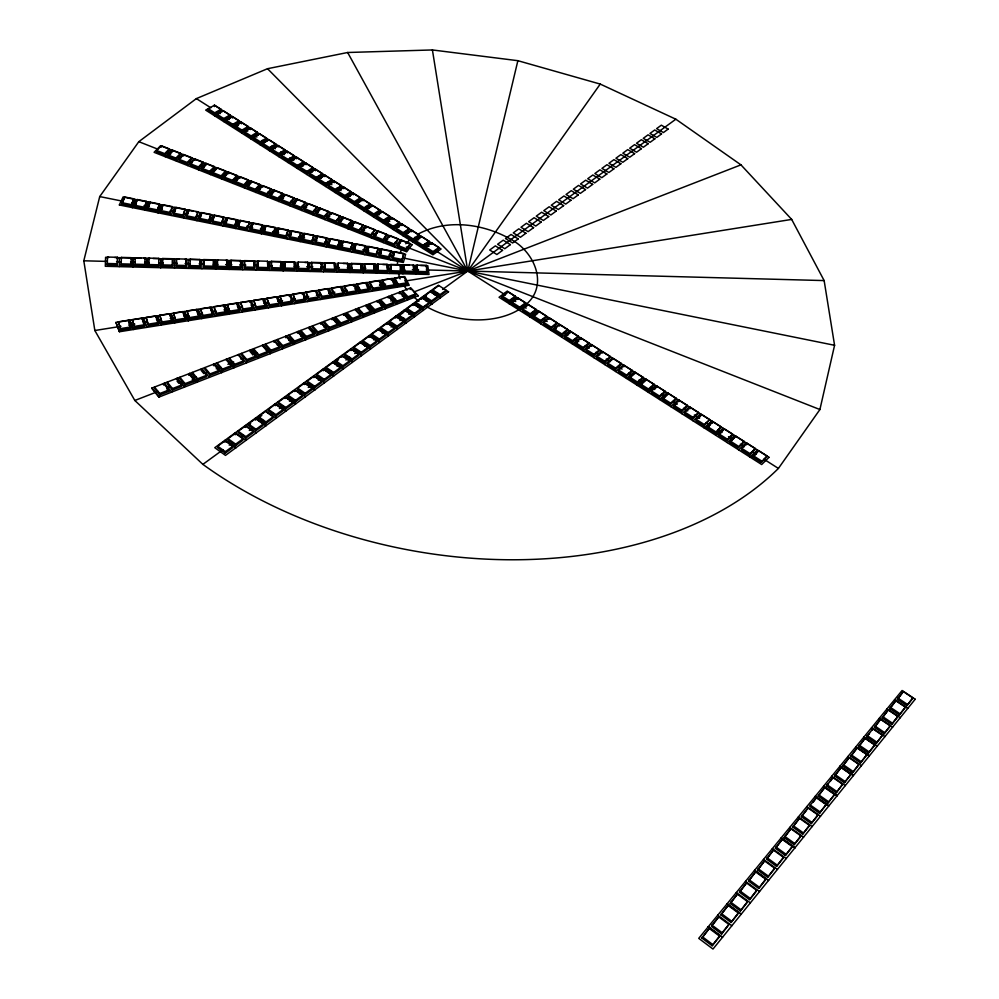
<?xml version="1.0" encoding="UTF-8"?>
<svg xmlns="http://www.w3.org/2000/svg" width="999" height="999" viewBox="0 0 999 999"><rect width="100%" height="100%" fill="white"/><g stroke="black" fill="none" stroke-linecap="round" stroke-linejoin="round"><path stroke-width="1.5" d="M160.664 267.682L160.664 258.741M160.764 267.682L160.764 258.741M148.976 258.129L148.888 266.009L158.741 266.258L158.791 258.379L148.976 258.129L148.926 259.578M146.928 258.379L146.853 267.332L147.028 258.391M107.293 264.947L107.305 263.499L117.245 263.748L117.22 265.197L107.293 264.947L107.492 257.043L117.395 257.305L117.383 258.753M107.48 258.491L107.492 257.043M135.177 257.767L135.065 265.659L144.942 265.909L145.03 258.029L135.177 257.767L135.152 259.216M118.394 321.828L120.867 329.995L130.807 328.409L130.832 326.96L128.309 320.254L118.394 321.828L120.867 329.995M121.778 204.121L124.425 196.928L133.629 198.789L133.591 200.225L131.006 205.981L121.778 204.121L124.4 198.364M121.191 265.309L121.216 263.848L131.131 264.111L131.106 265.559L121.191 265.309L121.354 257.405L131.231 257.667L131.106 265.559M121.329 258.853L121.354 257.405M133.004 266.983L133.142 258.029M133.104 266.983L133.242 258.029M128.309 320.254L130.807 328.409M131.006 205.981L133.629 198.789M131.206 259.116L131.231 257.667M132.268 319.63L134.765 327.772L144.643 326.198L144.68 324.737L142.12 318.069L132.268 319.63L134.765 327.772M134.703 206.731L137.3 199.538L146.503 201.398L146.466 202.834L143.931 208.604L134.703 206.731L137.3 199.538M135.065 265.659L135.09 264.211L144.98 264.46L144.942 265.909M119.231 266.633L119.331 257.667M117.22 265.197L117.395 257.305M143.931 208.604L146.503 201.398M142.083 319.518L142.12 318.069M144.992 259.465L145.03 258.029M147.615 209.353L150.187 202.148L159.39 204.008L159.34 205.444L156.843 211.226L147.615 209.353L150.187 202.148M146.054 317.445L148.576 325.562L158.404 323.988L158.454 322.54L155.856 315.884L146.054 317.445L148.576 325.562M148.888 266.009L148.926 264.56L158.791 264.81L158.741 266.258M156.693 150.487L156.643 151.923L164.648 155.07L169.268 150.312L169.318 148.888L161.338 145.754L156.693 150.487L164.698 153.646L169.318 148.888M156.843 211.226L159.39 204.008M155.819 317.332L155.856 315.884M161.289 147.178L161.338 145.754M158.754 259.827L158.791 258.379M160.539 211.975L163.074 204.758L172.265 206.618L172.215 208.054L169.768 213.836L160.539 211.975L163.074 204.758M164.648 155.07L164.698 153.646M159.778 315.272L162.325 323.364L172.103 321.803L172.165 320.354L169.53 313.723L159.778 315.272L162.325 323.364M162.675 259.927L162.725 258.491L172.527 258.741L172.502 266.608L162.675 266.358L162.725 258.491M162.675 266.358L162.725 264.91L172.565 265.16M159.715 394.98L159.765 393.531L154.545 387.088L154.495 388.549L159.715 394.98L168.819 391.433L168.868 389.985L163.636 383.579L163.574 385.027M167.857 156.331L167.907 154.907L172.515 150.15L180.519 153.297L180.457 154.72L175.874 159.49L167.857 156.331L172.465 151.573L172.515 150.15M169.768 213.836L172.265 206.618M169.53 313.723L172.103 321.803M173.451 214.585L175.949 207.367L185.152 209.228L182.68 216.458L173.451 214.585L175.399 209.952M175.874 159.49L175.924 158.067L180.519 153.297M172.527 258.741L172.502 266.608M175.899 208.803L175.949 207.367M179.146 159.328L179.083 160.764L187.125 163.923L191.683 159.128L191.746 157.705L183.729 154.558L179.146 159.328L187.188 162.5L191.746 157.705M173.426 313.099L175.999 321.178L185.727 319.618L185.789 318.169L183.129 311.563L173.426 313.099L175.999 321.178M176.436 258.841L176.436 266.708L186.226 266.958L186.301 265.522L186.214 259.103L176.436 258.841L176.436 266.708M172.44 390.022L172.49 388.574L167.258 382.18L167.195 383.628L172.44 390.022L181.456 386.501L181.531 385.052L176.274 378.683M183.666 155.981L183.729 154.558M182.68 216.458L185.152 209.228M187.125 163.923L187.188 162.5M186.363 217.208L188.823 209.977L198.027 211.838L195.592 219.068L186.363 217.208L188.287 212.562M186.214 259.103L186.226 266.958M190.409 163.774L190.347 165.197L198.401 168.369L202.934 163.549L202.997 162.125L194.955 158.966L190.409 163.774L198.476 166.945L202.997 162.125M188.761 211.413L188.823 209.977M187 310.951L189.61 318.993L199.276 317.445L199.35 316.009L196.653 309.428L187 310.951L189.61 318.993M190.047 260.639L190.11 259.203L199.862 259.465L199.925 267.307L190.147 267.058L190.11 259.203M194.892 160.389L194.955 158.966M190.147 267.058L190.21 265.622L199.987 265.871M185.052 385.102L185.127 383.653L179.87 377.297L179.808 378.746L185.052 385.102L194.006 381.606L194.081 380.157L188.823 373.826L188.749 375.274M195.592 219.068L198.027 211.838M198.401 168.369L198.476 166.945M201.636 169.643L201.698 168.219L206.219 163.399L214.273 166.558L214.198 167.982L209.703 172.815L201.636 169.643L206.144 164.823L206.219 163.399M199.276 219.817L201.698 212.587L210.901 214.448L208.504 221.691L199.276 219.817L201.161 215.172M196.578 310.864L196.653 309.428M201.636 214.011L201.698 212.587M199.862 259.465L199.925 267.307M200.499 308.816L203.134 316.833L212.762 315.284L212.849 313.848L210.115 307.292L200.499 308.816L203.134 316.833M197.577 380.219L197.652 378.771L192.382 372.452L192.32 373.888L197.577 380.219L206.468 376.748L206.556 375.299L201.274 369.006L201.199 370.454L203.833 373.601M203.759 259.565L203.821 267.407L213.574 267.657L213.649 266.221L213.474 259.815L203.759 259.565L203.821 267.407M209.703 172.815L209.79 171.391L214.273 166.558M208.504 221.691L210.901 214.448M214.448 106.606L214.523 105.195L220.941 109.266L220.854 110.664L214.66 114.223L208.242 110.14L208.316 108.729L214.735 112.812L214.66 114.223M213.024 172.665L212.949 174.088L221.041 177.285L225.499 172.427L225.587 171.004L217.507 167.832L213.024 172.665L221.116 175.861L225.587 171.004M212.275 221.004L212.188 222.44L221.416 224.3L223.776 217.058L214.573 215.197L212.275 221.004L221.503 222.877L223.776 217.058M214.573 215.197L212.65 221.266M210.115 307.292L212.762 315.284M213.474 259.815L213.574 267.657M223.764 118.556L217.307 114.448L217.233 115.859L223.689 119.967L223.764 118.556L229.957 114.972L223.514 110.889L214.598 115.784M221.041 177.285L221.116 175.861M213.936 306.681L216.596 314.673L226.174 313.137L226.261 311.7L223.501 305.17L213.936 306.681L216.596 314.673M210.015 375.362L210.09 373.926L204.82 367.632L204.733 369.081L210.015 375.362L218.831 371.928L218.918 370.479L213.636 364.223L213.549 365.671M217.357 259.915L217.47 267.757L227.185 267.994L227.285 266.571L227.06 260.177L217.357 259.915L217.47 267.757M221.416 224.3L221.503 222.877M224.363 177.135L224.275 178.559L232.392 181.756L236.825 176.885L236.913 175.462L228.821 172.278L224.363 177.135L232.48 180.332L236.913 175.462M229.957 114.972L229.87 116.384L223.689 119.967M225.1 225.05L227.447 217.807L236.651 219.668L236.551 221.091L234.315 226.923L225.1 225.05L227.36 219.231M228.734 173.701L228.821 172.278M232.455 118.019L232.53 116.608L239.011 120.717L238.923 122.128L232.742 125.737L226.273 121.616L226.348 120.205L232.829 124.326L232.742 125.737M223.401 306.606L223.501 305.17M227.06 260.177L227.185 267.994M235.339 127.385L235.427 125.974L241.945 130.12L241.845 131.518L235.339 127.385L237.812 125.936M232.392 181.756L232.48 180.332M217.67 446.178L217.582 447.614L225.275 453.146L232.642 447.752L232.742 446.303L225.062 440.809L217.67 446.178L225.374 451.698L225.275 453.146M222.352 370.554L222.44 369.118L217.145 362.862L217.058 364.31L222.352 370.554L231.106 367.145L231.206 365.696L225.899 359.478M227.31 304.558L229.995 312.525L239.523 311.001L239.623 309.565L236.813 303.059L227.31 304.558L229.995 312.525M235.739 181.618L235.639 183.042L243.781 186.239L248.177 181.343L248.276 179.92L240.16 176.736L235.739 181.618L243.881 184.815L248.276 179.92M230.931 260.277L231.069 268.094L240.771 268.344L240.871 266.908L240.597 260.527L230.931 260.277L231.069 268.094M234.315 226.923L236.651 219.668M241.508 123.776L241.608 122.365L248.102 126.486L248.002 127.897L241.845 131.518M240.06 178.159L240.16 176.736M238.099 226.236L238.012 227.66L247.228 229.533L249.513 222.278L240.322 220.404L238.099 226.236L247.327 228.109L249.513 222.278M244.555 131.768L244.455 133.179L250.986 137.338L257.143 133.691L257.243 132.28L250.712 128.134L244.555 131.768L251.086 135.926L250.986 137.338M224.962 442.257L225.062 440.809M240.322 220.404L238.561 226.211M243.781 186.239L243.881 184.815M236.713 304.495L236.813 303.059M227.997 438.673L227.897 440.122L235.577 445.604L242.869 440.259L242.982 438.811L235.314 433.354L227.997 438.673L235.677 444.155L235.577 445.604M240.597 260.527L240.771 268.344M250.612 129.545L250.712 128.134M234.59 365.784L234.69 364.335L229.395 358.129L229.295 359.565L234.59 365.784L243.281 362.387L243.394 360.951L238.074 354.77M247.14 186.101L247.04 187.525L255.182 190.734L259.553 185.814L259.665 184.403L251.523 181.206L247.14 186.101L255.294 189.31L259.665 184.403M240.609 302.46L243.319 310.389L252.797 308.878L252.897 307.442L250.062 300.961L240.609 302.46L243.319 310.389M244.455 260.627L244.643 268.444L254.308 268.694L254.42 267.257L254.108 260.876L244.455 260.627L244.643 268.444M247.228 229.533L247.327 228.109M253.709 137.6L253.609 139.011L260.177 143.182L266.308 139.51L266.421 138.099L259.852 133.941L253.709 137.6L260.277 141.783L260.177 143.182M251.523 181.206L251.423 182.617L248.788 185.564M235.202 434.802L235.314 433.354M250.824 230.257L253.097 223.002L262.3 224.862L262.188 226.286L260.04 232.13L250.824 230.257L253.097 223.002M255.182 190.734L255.294 189.31M238.224 431.243L238.112 432.679L245.779 438.124L253.009 432.842L253.122 431.393L245.467 425.974L238.224 431.243L245.891 436.688L245.779 438.124M397.377 264.573L397.714 259.977M249.95 302.385L250.062 300.961M258.554 190.597L258.454 192.02L266.621 195.242L270.954 190.297L271.066 188.886L262.912 185.677L258.554 190.597L266.733 193.818L271.066 188.886M254.108 260.876L254.121 264.86M262.912 143.456L262.799 144.867L269.405 149.063L275.524 145.355L275.637 143.943L269.043 139.773L262.912 143.456L269.505 147.652L269.405 149.063M246.753 361.039L246.853 359.603L241.546 353.421L241.433 354.857L246.753 361.039L255.382 357.679L255.494 356.243L250.162 350.087L250.05 351.523L252.71 354.595M253.746 300.374L256.481 308.291L265.909 306.78L266.021 305.344L263.149 298.888L253.746 300.374L256.481 308.291M262.812 187.1L262.912 185.677M260.04 232.13L262.3 224.862M257.954 260.976L258.179 268.781L267.819 269.031L267.932 267.607L267.57 261.238L257.954 260.976L258.179 268.781M245.354 427.422L245.467 425.974M248.239 425.324L248.351 423.888L255.532 418.668L263.174 424.051L263.049 425.487L255.881 430.731L248.239 425.324L250.637 423.588M263.736 232.879L265.971 225.612L275.162 227.472L275.05 228.896L272.952 234.74L263.736 232.879L265.971 225.612M266.621 195.242L266.733 193.818M272.153 149.326L272.04 150.737L278.671 154.957L284.777 151.224L284.902 149.813L278.271 145.617L272.153 149.326L278.783 153.546L278.671 154.957M269.93 195.08L269.817 196.491L278.009 199.725L282.305 194.768L282.43 193.344L274.25 190.135L269.93 195.08L278.122 198.302L282.43 193.344M258.816 356.331L258.928 354.895L253.596 348.751L253.484 350.187L258.816 356.331L267.382 352.997L267.495 351.561L262.163 345.442M267.57 261.238L267.819 269.031M255.419 420.104L255.532 418.668M274.25 190.135L274.138 191.558L270.679 195.504M278.159 147.028L278.271 145.617M255.881 430.731L256.006 429.295L263.174 424.051M266.908 298.289L269.668 306.181L279.046 304.67L279.171 303.246L276.261 296.803L266.908 298.289L269.668 306.181M272.952 234.74L275.162 227.472M258.279 418.032L258.391 416.595L265.509 411.426L273.127 416.77L273.002 418.206L265.896 423.401L258.279 418.032L261.825 415.447M271.316 261.338L271.578 269.131L281.194 269.368L281.318 267.944L280.919 261.588L271.316 261.338L271.578 269.131M281.443 155.232L281.318 156.643L287.974 160.876L294.068 157.118L294.193 155.719L287.55 151.498L281.443 155.232L288.099 159.465L287.974 160.876M278.009 199.725L278.122 198.302M276.636 235.489L278.846 228.209L288.024 230.082L285.851 237.362L276.636 235.489L278.197 231.094M278.721 229.633L278.846 228.209M281.406 199.6L281.281 201.011L289.498 204.246L293.768 199.276L293.893 197.852L285.702 194.63L281.406 199.6L289.623 202.834L293.893 197.852M287.425 152.909L287.55 151.498M270.791 351.66L270.916 350.224L265.572 344.118L265.459 345.554L270.791 351.66L279.295 348.351L279.42 346.915L274.076 340.834L273.951 342.27M265.896 423.401L266.021 421.965L273.127 416.77M280.919 261.588L281.194 269.368M268.344 409.365L268.219 410.801L275.824 416.133L282.854 410.989L282.992 409.553L275.387 404.245L268.344 409.365L275.949 414.697L275.824 416.133M290.771 161.164L290.647 162.575L297.327 166.833L303.409 163.049L303.546 161.638L296.865 157.405L290.771 161.164L297.452 165.422L297.327 166.833M279.995 296.216L282.792 304.071L292.12 302.585L292.245 301.149L289.31 294.73L279.995 296.216L282.792 304.071M285.851 237.362L288.024 230.082M289.498 204.246L289.623 202.834M284.74 261.688L285.027 269.468L294.63 269.718L294.755 268.294L294.305 261.938L284.74 261.688L285.027 269.468M289.535 238.099L291.708 230.819L300.899 232.68L298.751 239.972L289.535 238.099L291.071 233.704M296.74 158.816L296.865 157.405M292.907 204.121L292.782 205.544L301.011 208.779L305.244 203.784L305.382 202.372L297.178 199.151L292.907 204.121L301.149 207.367L305.382 202.372M275.262 405.681L275.387 404.245M291.571 232.243L291.708 230.819M282.592 347.065L282.729 345.629L277.372 339.56L277.247 340.984L282.592 347.065L291.034 343.768L291.171 342.345L285.814 336.288L285.677 337.724M278.197 402.21L278.059 403.646L285.652 408.941L292.62 403.833L292.757 402.397L285.177 397.14L278.197 402.21L285.789 407.505L285.652 408.941M297.04 200.562L297.178 199.151M300.137 167.133L300.012 168.531L306.718 172.802L312.787 169.006L312.924 167.595L306.218 163.337L300.137 167.133L306.855 171.403L306.718 172.802M289.186 296.166L289.31 294.73M294.305 261.938L294.63 269.718M301.011 208.779L301.149 207.367M293.032 294.143L295.841 301.985L305.12 300.499L305.269 299.076L302.297 292.682L293.032 294.143L295.841 301.985M298.751 239.972L300.899 232.68M306.081 164.748L306.218 163.337M285.04 398.576L285.177 397.14M298.127 262.038L298.451 269.805L308.029 270.055L308.167 268.631L307.68 262.287L298.127 262.038L298.451 269.805M304.445 208.666L304.308 210.077L312.562 213.336L316.758 208.316L316.908 206.905L308.679 203.671L304.445 208.666L312.699 211.913L316.908 206.905M302.435 240.722L304.57 233.429L313.761 235.289L313.611 236.701L311.651 242.582L302.435 240.722L304.57 233.429M287.962 395.117L287.824 396.553L295.392 401.798L302.297 396.753L302.447 395.317L294.88 390.085L287.962 395.117L295.542 400.374L295.392 401.798M309.553 173.114L309.415 174.525L316.159 178.809L322.215 174.975L322.365 173.576L315.622 169.306L309.553 173.114L316.296 177.41L316.159 178.809M294.393 342.457L294.53 341.034L289.173 334.99L289.036 336.413L294.393 342.457L302.772 339.198L302.922 337.762L297.552 331.743L297.415 333.179M302.148 294.106L302.297 292.682M315.484 170.704L315.622 169.306M294.73 391.521L294.88 390.085M307.68 262.287L308.029 270.055M312.562 213.336L312.699 211.913M305.994 292.095L308.828 299.9L318.057 298.426L318.219 297.003L315.209 290.634L305.994 292.095L308.828 299.9M311.651 242.582L313.761 235.289M297.627 388.087L297.49 389.523L305.045 394.742L311.888 389.735L312.038 388.299L304.483 383.104L297.627 388.087L305.195 393.306L305.045 394.742M318.931 179.083L318.793 180.494L325.574 184.803L331.618 180.944L331.768 179.533L324.987 175.25L318.931 179.083L325.711 183.391L325.574 184.803M316.009 213.224L315.859 214.635L324.126 217.882L328.296 212.849L328.446 211.438L320.204 208.192L316.009 213.224L324.275 216.471L328.446 211.438M311.488 262.387L311.85 270.155L321.391 270.392L321.541 268.968L321.004 262.637L311.488 262.387L311.85 270.155M315.334 243.331L317.432 236.039L326.623 237.899L326.473 239.31L324.55 245.192L315.334 243.331L317.432 236.039M306.106 337.887L306.256 336.463L300.886 330.457L300.749 331.88L306.106 337.887L314.423 334.653L314.585 333.216L309.203 327.235L309.053 328.659L312.637 332.655M320.204 208.192L320.055 209.603L316.695 213.624M324.85 176.648L324.987 175.25M304.345 384.54L304.483 383.104M324.126 217.882L324.275 216.471M307.217 381.118L307.068 382.555L314.61 387.737L321.391 382.779L321.553 381.343L314.011 376.186L307.217 381.118L314.76 386.301L314.61 387.737M328.434 185.127L328.284 186.526L335.09 190.859L341.121 186.975L341.283 185.577L334.478 181.256L328.434 185.127L335.252 189.46L335.09 190.859M320.854 264.048L321.004 262.637M318.893 290.047L318.731 291.471L321.74 297.839L330.931 296.366L331.094 294.942L328.059 288.599L318.893 290.047L321.903 296.416L321.74 297.839M324.55 245.192L326.623 237.899M327.585 217.782L327.435 219.193L335.726 222.452L339.86 217.395L340.022 215.984L331.755 212.737L327.585 217.782L335.889 221.041L340.022 215.984M324.8 262.737L325.199 270.492L334.715 270.729L334.877 269.318L334.29 262.987L324.8 262.737L325.199 270.492M317.744 333.354L317.894 331.93L312.512 325.949L312.362 327.385L317.744 333.354L325.999 330.132L326.161 328.708L320.766 322.764L320.617 324.188M334.328 182.667L334.478 181.256M313.861 377.622L314.011 376.186M331.593 214.148L331.755 212.737M328.234 245.941L330.294 238.636L339.485 240.497L339.323 241.92L337.45 247.814L328.234 245.941L330.145 240.06M316.72 374.225L316.558 375.649L324.088 380.794L330.806 375.874L330.969 374.45L323.451 369.33L316.72 374.225L324.25 379.37L324.088 380.794M337.974 191.196L337.824 192.595L344.655 196.953L350.674 193.044L350.836 191.633L344.006 187.3L337.974 191.196L344.817 195.542L344.655 196.953M335.726 222.452L335.889 221.041M334.29 262.987L334.715 270.729M331.718 288.012L331.556 289.435L334.603 295.779L343.743 294.318L343.906 292.894L340.846 286.563L331.718 288.012L334.765 294.355L334.603 295.779M339.048 223.764L339.198 222.352L343.331 217.295L351.623 220.542L351.461 221.953L347.352 227.035L339.048 223.764L343.169 218.694L343.331 217.295M323.289 370.766L323.451 369.33M343.843 188.711L344.006 187.3M337.45 247.814L339.485 240.497M329.295 328.846L329.445 327.422L324.063 321.491L323.901 322.914L329.295 328.846L337.487 325.649L337.65 324.238L332.255 318.319L332.093 319.742M326.136 367.382L325.974 368.818L333.479 373.926L340.135 369.043L340.309 367.62L332.804 362.537L326.136 367.382L333.641 372.49L333.479 373.926M338.087 263.087L338.511 270.829L348.002 271.066L348.176 269.655L347.552 263.324L338.087 263.087L338.511 270.829M341.134 248.564L343.156 241.246L352.347 243.107L352.172 244.518L350.337 250.424L341.134 248.564L343.156 241.246M347.565 197.29L347.402 198.689L354.27 203.072L360.277 199.126L360.439 197.727L353.584 193.369L347.565 197.29L354.433 201.661L354.27 203.072M347.352 227.035L347.515 225.624L351.623 220.542M340.684 287.987L340.846 286.563M353.409 194.78L353.584 193.369M350.674 228.346L350.849 226.935L354.945 221.853L363.249 225.112L359.003 231.631L350.674 228.346L353.134 225.299M335.227 362.088L335.402 360.651L342.008 355.856L349.488 360.901L349.313 362.325L342.719 367.157L335.227 362.088L338.536 359.677M344.493 285.989L344.318 287.412L347.39 293.731L356.493 292.27L356.668 290.859L353.571 284.553L344.493 285.989L347.565 292.307L347.39 293.731M347.552 263.324L348.002 271.066M340.759 324.375L340.921 322.964L335.527 317.045L335.352 318.469L340.759 324.375L348.888 321.203L349.063 319.792L343.656 313.898L343.494 315.322M350.337 250.424L352.347 243.107M354.77 223.264L354.945 221.853M357.192 203.409L357.03 204.82L363.923 209.216L369.917 205.245L370.092 203.846L363.199 199.475L357.192 203.409L364.098 207.804L363.923 209.216M351.336 263.424L351.798 271.166L361.263 271.403L361.438 269.992L360.764 263.674L351.336 263.424L351.798 271.166M354.021 251.174L356.019 243.856L365.197 245.717L365.022 247.128L363.236 253.034L354.021 251.174L356.019 243.856M341.833 357.28L342.008 355.856M359.003 231.631L359.178 230.22L363.249 225.112M342.719 367.157L342.894 365.734L349.488 360.901M363.024 200.874L363.199 199.475M344.643 353.933L344.468 355.357L351.948 360.402L358.479 355.619L358.666 354.195L351.198 349.175L344.643 353.933L352.123 358.978L351.948 360.402M353.396 285.964L353.571 284.553M362.512 231.531L362.337 232.942L370.691 236.226L374.9 229.695L366.571 226.423L362.512 231.531L370.866 234.815L374.9 229.695M352.135 319.942L352.31 318.519L346.903 312.65L346.728 314.073L352.135 319.942L360.214 316.795L360.389 315.372L354.982 309.515M357.192 283.978L357.018 285.389L360.115 291.696L369.168 290.247L369.355 288.823L366.221 282.542L357.192 283.978L360.289 290.272L360.115 291.696M366.87 209.565L366.695 210.976L373.626 215.384L379.595 211.388L379.782 209.99L372.852 205.594L366.87 209.565L373.801 213.986L373.626 215.384M360.764 263.674L360.864 267.62M351.024 350.599L351.198 349.175M363.236 253.034L365.197 245.717M366.396 227.834L366.571 226.423M353.808 347.277L353.634 348.701L361.089 353.708L367.57 348.963L367.757 347.54L360.302 342.557L353.808 347.277L361.276 352.285L361.089 353.708M364.535 263.773L365.047 271.503L374.488 271.74L374.662 270.329L373.951 264.023L364.535 263.773L365.047 271.503M366.92 253.783L368.868 246.453L378.059 248.314L377.872 249.725L376.123 255.644L366.92 253.783L368.868 246.453M370.691 236.226L370.866 234.815M366.221 282.542L366.046 283.953L368.544 288.986M363.436 315.534L363.624 314.123L358.204 308.279L358.017 309.69L363.436 315.534L371.453 312.412L371.64 310.989L366.221 305.17L366.034 306.581M376.586 215.747L376.411 217.158L383.366 221.578L389.335 217.57L389.523 216.159L382.555 211.751L376.586 215.747L383.554 220.18L383.366 221.578M374.026 237.537L378.234 231.006L386.588 234.29L386.401 235.689L382.392 240.834L374.026 237.537L378.234 231.006M369.83 281.968L369.642 283.391L372.777 289.66L381.78 288.224L381.98 286.813L378.821 280.544L369.83 281.968L372.964 288.249L372.777 289.66M362.887 340.684L362.712 342.108L370.142 347.078L376.573 342.37L376.76 340.959L369.33 336.001L362.887 340.684L370.342 345.654L370.142 347.078M373.951 264.023L374.488 271.74M376.123 255.644L378.059 248.314M377.722 264.123L378.259 271.84L387.674 272.078L387.862 270.667L387.113 264.36L377.722 264.123L378.259 271.84M369.143 337.425L369.33 336.001M379.807 256.393L381.73 249.063L390.909 250.924L390.721 252.335L389.023 258.254L379.807 256.393L381.73 249.063M382.392 240.834L386.588 234.29M386.163 223.364L386.351 221.953L392.307 217.932L399.3 222.365L399.101 223.764L393.156 227.809L386.163 223.364L388.549 221.753M374.65 311.164L374.85 309.74L369.418 303.933L369.23 305.344L374.65 311.164L382.617 308.054L382.817 306.643L377.385 300.849L377.197 302.26M371.89 334.141L371.703 335.564L379.133 340.497L385.502 335.839L385.689 334.415L378.284 329.508L371.89 334.141L379.32 339.086L379.133 340.497M385.939 240.759L385.751 242.158L394.13 245.467L398.301 238.898L389.935 235.602L385.939 240.759L394.33 244.056L398.301 238.898M382.405 279.982L382.217 281.393L385.377 287.65L394.343 286.214L394.543 284.802L391.346 278.559L382.405 279.982L385.577 286.238L385.377 287.65M389.735 237.013L389.935 235.602M392.12 219.33L392.307 217.932M386.913 265.771L387.113 264.36M389.023 258.254L390.909 250.924M393.156 227.809L393.356 226.411L399.3 222.365M380.819 327.66L380.631 329.071L388.037 333.978L394.343 329.358L394.543 327.947L387.15 323.064L380.819 327.66L388.236 332.567L388.037 333.978M390.859 264.46L391.433 272.178L400.824 272.415L401.024 271.004L400.224 264.71L390.859 264.46L391.433 272.178M396.166 228.197L395.966 229.595L402.997 234.078L408.928 229.995L409.128 228.596L402.098 224.138L396.166 228.197L403.196 232.667L402.997 234.078M385.789 306.818L385.989 305.407L380.557 299.625L380.369 301.036L385.789 306.818L393.706 303.733L393.906 302.322L388.461 296.566L388.261 297.977M394.13 245.467L394.33 244.056M392.707 259.003L394.58 251.673L403.758 253.534L403.559 254.932L401.91 260.876L392.707 259.003L394.58 251.673M391.158 279.97L391.346 278.559M397.49 246.778L401.648 240.21L410.027 243.506L409.827 244.905L405.894 250.1L397.49 246.778L401.648 240.21M386.95 324.475L387.15 323.064M401.91 225.549L402.098 224.138M394.917 277.997L394.717 279.408L397.914 285.639L406.83 284.216L407.03 282.804L403.821 276.586L394.917 277.997L398.114 284.228L397.914 285.639M395.741 318.094L395.941 316.671L389.672 321.228L389.473 322.652L396.853 327.522L403.109 322.939L403.321 321.528L397.065 326.111L396.853 327.522M400.224 264.71L400.824 272.415M401.91 260.876L403.758 253.534M406.019 234.465L405.819 235.864L412.874 240.359L418.793 236.263L419.006 234.852L411.938 230.382L406.019 234.465L413.087 238.961L412.874 240.359M396.853 302.497L397.053 301.086L391.62 295.342L391.421 296.753L396.853 302.497L404.707 299.438L404.92 298.027L399.463 292.307L399.263 293.718M405.894 250.1L410.027 243.506M403.971 264.81L404.57 272.515L413.936 272.752L414.148 271.341L413.311 265.047L403.971 264.81L404.57 272.515M405.606 321.116L405.819 319.705L412.025 315.16L411.813 316.571L405.606 321.116L398.239 316.271L398.439 314.86L404.657 310.339L404.445 311.75M411.738 231.78L411.938 230.382M415.921 240.759L415.709 242.17L422.814 246.678L428.708 242.545L428.921 241.146L421.828 236.651L415.921 240.759L423.014 245.279L422.814 246.678M407.842 298.214L408.042 296.815L402.597 291.096L402.397 292.495L407.842 298.214L415.634 295.18L415.846 293.768L410.389 288.074L410.189 289.485M413.311 265.047L413.936 272.752M413.087 305.482L413.299 304.071L407.13 308.541L406.918 309.952L414.273 314.76L420.429 310.264L420.641 308.853L414.498 313.349L414.273 314.76M417.033 265.147L417.682 272.839L427.023 273.077L427.235 271.678L426.361 265.397L417.033 265.147L417.682 272.839M421.64 299.25L421.865 297.839L415.746 302.285L415.534 303.696L422.877 308.466L428.971 304.008L429.195 302.597L423.101 307.068L422.877 308.466M425.861 247.09L425.649 248.489L432.779 253.022L438.661 248.863L438.886 247.465L431.755 242.957L425.861 247.09L433.004 251.623L432.779 253.022M426.361 265.397L427.023 273.077M431.543 244.355L431.755 242.957M424.076 297.477L424.3 296.079L430.357 291.671L437.674 296.403L437.45 297.802L431.406 302.222L424.076 297.477L426.498 295.716M438.773 285.564L432.767 289.922L432.542 291.321L439.847 296.041L445.841 291.658L446.078 290.247L440.084 294.643L439.847 296.041M431.406 302.222L431.63 300.824L437.674 296.403M501.985 295.866L501.723 297.252L509.103 301.96L514.86 297.577L515.134 296.179L507.754 291.496L501.985 295.866L509.378 300.562L509.103 301.96M507.48 292.894L507.754 291.496M512.337 302.447L512.075 303.846L519.492 308.566L525.224 304.158L525.511 302.759L518.094 298.064L512.337 302.447L519.767 307.18L519.492 308.566M517.819 299.45L518.094 298.064M522.752 309.066L522.465 310.464L529.932 315.209L535.651 310.764L535.939 309.378L528.483 304.645L522.752 309.066L530.219 313.823L529.932 315.209M532.917 317.12L533.204 315.721L538.923 311.276L546.416 316.021L546.116 317.407L540.409 321.89L532.917 317.12L537.487 313.549M538.636 312.662L538.923 311.276M540.409 321.89L540.709 320.492L546.416 316.021M543.718 322.402L543.419 323.801L550.948 328.596L556.63 324.088L556.942 322.689L549.413 317.919L543.718 322.402L551.248 327.197L550.948 328.596M549.113 319.305L549.413 317.919M553.97 330.507L554.27 329.121L559.952 324.613L567.519 329.408L567.207 330.794L561.538 335.327L553.97 330.507L556.243 328.708M559.652 325.999L559.952 324.613M561.538 335.327L561.85 333.941L567.519 329.408M564.885 335.876L564.572 337.262L572.177 342.095L577.822 337.525L578.146 336.139L570.541 331.331L564.885 335.876L572.502 340.709L572.177 342.095M570.541 331.331L570.229 332.717L566.833 335.439M819.904 409.54L834.577 345.292L824.138 280.582L791.683 219.418L740.946 164.86L675.848 119.206L600.237 84.078L517.869 60.689L432.417 49.95L347.652 52.497L267.532 68.706L196.366 98.614L138.811 141.683L99.725 196.578L83.804 260.789L94.843 330.507L134.828 400.474L202.872 464.373A378.658 250.524 9.9 0 0 778.408 468.431L819.904 409.54L406.406 246.928M575.224 344.043L575.549 342.657L581.193 338.074L588.823 342.919L588.498 344.305L582.867 348.901L575.224 344.043L577.484 342.207M580.869 339.46L581.193 338.074M582.867 348.901L583.191 347.515L588.823 342.919M586.263 349.463L585.938 350.849L593.618 355.744L599.213 351.111L599.55 349.725L591.883 344.855L586.263 349.463L593.943 354.358L593.618 355.744M267.532 68.706L467.769 271.054L517.869 60.689M591.558 346.241L591.883 344.855M597.027 356.318L596.69 357.704L604.407 362.612L609.989 357.942L610.339 356.556L602.634 351.673L597.027 356.318L604.745 361.226L604.407 362.612M602.297 353.059L602.634 351.673M607.842 363.199L607.504 364.585L615.259 369.518L620.816 364.81L621.178 363.436L613.423 358.516L607.842 363.199L615.609 368.132L615.259 369.518M618.718 370.117L618.369 371.491L626.161 376.448L631.705 371.715L632.067 370.342L624.275 365.409L618.718 370.117L626.51 375.075L626.161 376.448M623.925 366.783L624.275 365.409M629.208 378.396L629.557 377.01L635.102 372.265L642.931 377.235L642.557 378.609L637.037 383.379L629.208 378.396L634.74 373.651L635.102 372.265M637.037 383.379L637.399 381.993L642.931 377.235M640.172 385.377L640.546 383.991L646.066 379.22L653.92 384.203L653.546 385.577L648.039 390.384L640.172 385.377L645.691 380.594L646.066 379.22M648.039 390.384L648.413 388.998L653.92 384.203M651.573 391.009L651.198 392.395L659.103 397.427L664.585 392.595L664.972 391.208L657.08 386.201L651.573 391.009L659.49 396.041L659.103 397.427M657.08 386.201L654.495 389.51M662.275 399.438L662.662 398.064L668.144 393.219L676.073 398.251L675.686 399.625L670.229 404.495L662.275 399.438L667.757 394.593L668.144 393.219M670.229 404.495L670.616 403.121L676.073 398.251M390.547 259.915L392.807 251.648M673.413 406.531L673.801 405.157L679.258 400.274L687.237 405.332L686.837 406.705L681.393 411.613L673.413 406.531L676.685 403.596M678.87 401.648L679.258 400.274M681.393 411.613L681.793 410.239L687.237 405.332M685.002 412.275L684.602 413.648L692.619 418.756L698.039 413.823L698.451 412.45L690.434 407.367L685.002 412.275L693.031 417.382L692.619 418.756M377.647 257.292L379.97 249.038M690.034 408.741L690.434 407.367M696.253 419.43L695.841 420.804L703.908 425.936L709.727 419.592L701.673 414.485L696.253 419.43L704.32 424.563L703.908 425.936M364.747 254.683L367.132 246.441M701.673 414.485L699.088 417.832M707.142 427.997L712.949 421.64L721.053 426.773L715.247 433.154L707.142 427.997L709.302 425.999M712.537 423.014L712.949 421.64M351.835 252.073L354.283 243.843M715.247 433.154L721.053 426.773M718.506 435.227L724.3 428.833L732.429 434.003L732.005 435.364L726.648 440.409L718.506 435.227L724.3 428.833M726.648 440.409L732.429 434.003M341.446 241.234L338.848 249.438L341.533 241.258M729.919 442.495L735.701 436.063L743.88 441.258L743.431 442.619L738.099 447.702L729.919 442.495L735.701 436.063M738.099 447.702L743.88 441.258M326.036 246.84L328.596 238.636M741.832 448.426L741.383 449.787L749.612 455.032L755.369 448.551L747.152 443.331L741.832 448.426L750.074 453.658L749.612 455.032M746.703 444.705L747.152 443.331M313.124 244.218L315.746 236.026M752.921 457.13L758.666 450.636L766.932 455.881L766.47 457.242L761.188 462.387L752.921 457.13L758.666 450.636M761.188 462.387L766.932 455.881M302.909 233.429L300.125 241.596L302.997 233.441M287.3 238.998L290.06 230.819M274.388 236.376L277.297 228.234L274.3 236.363M261.388 233.741L264.348 225.612M261.476 233.766L264.448 225.637M248.564 231.144L251.586 223.027M238.736 220.429L235.639 228.521L238.823 220.442M222.727 225.911L225.974 217.844M209.802 223.289L213.024 215.21L209.902 223.314M701.885 938.086L709.24 928.446L719.48 936.075L718.943 937.374L712.137 945.766L701.885 938.086L709.24 928.446M196.89 220.679L200.25 212.625M711.962 925.124L711.438 926.423L721.64 934.04L728.92 924.437L718.718 916.882L711.962 925.124L722.19 932.741L721.64 934.04M718.718 916.882L713.361 924.075M720.878 914.897L728.096 905.444L738.249 912.936L737.699 914.235L731.056 922.439L720.878 914.897L728.096 905.444M712.137 945.766L719.48 936.075M730.219 903.496L737.362 894.13L747.489 901.56L746.927 902.859L740.346 910.976L730.219 903.496L737.362 894.13M183.966 218.057L187.4 210.027M739.447 892.219L746.528 882.941L756.618 890.309L756.056 891.608L749.55 899.637L739.447 892.219L746.528 882.941M731.056 922.439L738.249 912.936M748.576 881.068L755.594 871.877L765.646 879.17L765.084 880.481L758.653 888.423L748.576 881.068L755.594 871.877M740.346 910.976L747.489 901.56M757.617 870.042L764.56 860.926L774.575 868.168L774.013 869.48L767.644 877.322L757.617 870.042L764.56 860.926M171.041 215.434L174.538 207.417M766.545 859.14L773.438 850.099L783.416 857.279L782.841 858.591L776.548 866.358L766.545 859.14L773.438 850.099M749.55 899.637L756.618 890.309M775.386 848.338L782.205 839.385L792.157 846.503L791.583 847.814L785.351 855.494L775.386 848.338L782.205 839.385M758.653 888.423L765.646 879.17M784.14 837.661L790.896 828.783L800.798 835.838L800.224 837.162L794.068 844.754L784.14 837.661L790.896 828.783M767.644 877.322L774.575 868.168M158.117 212.824L161.576 204.795M158.204 212.837L161.663 204.807M792.781 827.097L799.487 818.306L809.365 825.299L808.778 826.61L802.684 834.14L792.781 827.097L799.487 818.306M776.548 866.358L783.416 857.279M801.348 816.645L807.979 807.929L817.819 814.872L817.244 816.183L811.2 823.626L801.348 816.645L806.543 810.314M785.351 855.494L792.157 846.503M807.404 809.252L807.979 807.929M810.326 805.057L809.752 806.38L819.58 813.298L826.136 804.62L816.333 797.739L810.326 805.057L820.167 811.975L819.58 813.298M794.068 844.754L800.798 835.838M145.192 210.202L148.714 202.185L145.28 210.215M816.333 797.739L813.186 802.197M818.131 796.153L824.65 787.587L834.427 794.405L833.84 795.716L827.921 803.009L818.131 796.153L824.65 787.587M802.684 834.14L809.365 825.299M826.435 786.026L832.891 777.534L842.632 784.29L836.188 792.819L826.435 786.026L828.383 783.628M811.2 823.626L817.819 814.872M832.891 777.534L830.344 781.243M834.64 775.998L841.046 767.582L850.748 774.287L850.149 775.611L844.367 782.741L834.64 775.998L841.046 767.582M842.756 766.083L849.1 757.729L858.778 764.385L858.178 765.709L852.447 772.776L842.756 766.083L849.1 757.729M132.255 207.58L135.852 199.575M132.355 207.605L135.939 199.6M827.921 803.009L834.427 794.405M850.798 756.268L857.092 747.989L866.732 754.582L866.121 755.918L860.464 762.899L850.798 756.268L857.092 747.989M836.188 792.819L842.632 784.29M858.753 746.553L864.997 738.348L874.6 744.892L873.988 746.216L868.381 753.134L858.753 746.553L864.997 738.348M844.367 782.741L850.748 774.287M866.633 736.937L872.814 728.795L882.392 735.289L876.223 743.456L866.633 736.937L869.43 733.528M852.447 772.776L858.778 764.385M872.214 730.119L872.814 728.795M874.437 727.409L880.556 719.342L890.097 725.786L889.485 727.11L883.99 733.89L874.437 727.409L880.556 719.342M860.464 762.899L866.732 754.582M882.154 717.994L888.223 709.989L897.739 716.383L897.114 717.707L891.67 724.412L882.154 717.994L888.223 709.989M119.331 204.957L123.064 196.99L193.069 211.176M868.381 753.134L874.6 744.892M889.797 708.666L895.816 700.724L905.294 707.067L904.669 708.391L899.287 715.034L889.797 708.666L895.816 700.724M876.223 743.456L882.392 735.289M897.352 699.425L903.333 691.558L912.774 697.839L912.149 699.175L906.817 705.744L897.352 699.425L903.333 691.558M883.99 733.89L890.097 725.786M891.67 724.412L897.739 716.383M899.287 715.034L905.294 707.067M906.817 705.744L912.774 697.839M400.05 252.747L402.147 248.589M347.652 52.497L467.769 271.054L600.237 84.078M394.917 247.215L400.512 240.06M383.179 242.582L388.811 235.452M371.453 237.962L377.147 230.869M365.409 226.261L359.765 233.354L365.497 226.286M348.102 228.759L353.796 221.691L348.176 228.796M722.19 932.741L728.92 924.437M820.167 811.975L826.136 804.62M336.463 224.176L342.282 217.17M324.85 219.605L330.719 212.625M313.274 215.035L319.193 208.092M301.71 210.489L307.68 203.559M290.185 205.944L296.191 199.051M293.631 204.545L296.191 201.561M278.684 201.411L284.665 194.518L278.771 201.448M267.295 196.915L273.314 190.06M255.844 192.407L261.913 185.577L255.931 192.445M250.537 181.106L244.43 187.912L250.612 181.131M239.186 176.636L233.029 183.416L239.261 176.673M221.666 178.946L227.859 172.19L221.753 178.971M210.327 174.475L216.571 167.745M210.402 174.5L216.646 167.782M199.013 170.017L205.382 163.349M424.912 305.669A71.279 46.728 10 0 0 523.526 306.481C549.825 287.562 535.364 252.322 511.063 239.46C483.216 223.464 446.341 218.481 417.445 234.465M187.725 165.572L194.131 158.928M176.461 161.126L182.917 154.52M165.222 156.706L171.716 150.125M750.099 457.142L757.467 450.025L750.174 457.192M750.074 453.658L755.369 448.551M738.648 449.862L745.966 442.732M727.185 442.557L734.527 435.477M405.744 243.744L411.226 238.586M715.684 435.239L723.151 428.271L715.771 435.289M704.32 424.563L709.727 419.592M704.332 428.009L711.825 421.079M704.42 428.059L711.912 421.141M693.119 420.866L700.561 413.936M693.031 417.382L698.451 412.45M681.88 413.698L689.36 406.83M670.691 406.581L678.196 399.75M659.565 399.488L667.095 392.707M659.49 396.041L664.972 391.208M637.462 385.414L645.142 378.783M637.387 385.364L645.067 378.733M626.51 375.075L632.067 370.342M626.498 378.434L634.203 371.853M615.609 368.132L621.178 363.436M615.584 371.491L623.388 364.997M604.72 364.573L612.562 358.117M604.745 361.226L610.339 356.556M593.918 357.692L601.785 351.286M593.943 354.358L599.55 349.725M583.166 350.836L591.058 344.48M572.464 344.018L580.382 337.712M572.502 340.709L578.146 336.139M561.813 337.237L569.755 330.969M551.211 330.494L559.178 324.263M551.248 327.197L556.942 322.689M540.659 323.776L548.663 317.595M530.169 317.083L538.111 310.901M530.244 317.133L538.186 310.951M530.219 313.823L535.939 309.378M519.717 310.439L527.759 304.333M519.767 307.18L525.511 302.759M509.328 303.808L517.32 297.714M509.39 303.858L517.395 297.764M509.378 300.562L515.134 296.179M504.02 295.517L506.331 293.768M225.374 451.698L232.742 446.303M235.677 444.155L242.982 438.811M245.891 436.688L253.122 431.393M275.949 414.697L282.992 409.553M285.789 407.505L292.757 402.397M295.542 400.374L302.447 395.317M305.195 393.306L312.038 388.299M314.76 386.301L321.553 381.343M324.25 379.37L330.969 374.45M333.641 372.49L340.309 367.62M352.123 358.978L358.666 354.195M361.276 352.285L367.757 347.54M370.342 345.654L376.76 340.959M379.32 339.086L385.689 334.415M388.236 332.567L394.543 327.947M202.872 464.373L222.952 449.725M229.221 445.142L231.731 443.319M240.509 436.9L243.019 435.077M249.3 430.494L253.059 427.747M260.589 422.252L263.099 420.417M270.629 414.922L273.139 413.099M279.408 408.516L283.179 405.769M289.448 401.198L291.958 399.363M299.488 393.868L301.998 392.033M308.266 387.462L312.038 384.715M318.306 380.132L320.816 378.296M328.346 372.802L330.856 370.979M337.125 366.396L339.635 364.56M345.916 359.99L349.675 357.242M354.695 353.571L358.466 350.824M364.735 346.253L367.245 344.418M373.514 339.835L376.024 338.012M382.305 333.429L384.815 331.593M391.084 327.023L393.594 325.187M399.862 320.617L403.633 317.869M408.653 314.198L411.163 312.375M426.223 301.373L428.746 299.538M435.04 294.942L437.562 293.107M442.594 289.435L675.848 119.206M398.239 316.271L403.209 312.662M433.004 251.623L438.886 247.465M423.014 245.279L428.921 241.146M413.087 238.961L419.006 234.852M421.216 236.401L412.999 242.12L421.278 236.451M403.109 235.814L411.413 230.195M403.196 232.667L409.128 228.596M393.256 229.545L401.586 223.963M383.554 220.18L389.523 216.159M373.713 217.095L382.005 211.538M373.776 217.145L382.08 211.588M373.801 213.986L379.782 209.99M364.098 207.804L370.092 203.846M363.998 210.914L372.39 205.444M354.333 204.758L362.737 199.325M354.433 201.661L360.439 197.727M344.817 195.542L350.836 191.633M344.717 198.639L353.147 193.232M335.14 192.545L343.581 187.175M335.252 189.46L341.283 185.577M325.711 183.391L331.768 179.533M325.599 186.463L334.066 181.144M316.183 180.469L324.6 175.137M316.296 177.41L322.365 173.576M306.855 171.403L312.924 167.595M306.743 174.45L315.247 169.206M297.34 168.469L305.856 163.249M297.452 165.422L303.546 161.638M288.099 159.465L294.193 155.719M296.453 157.28L287.974 162.512L296.516 157.33M278.659 156.581L287.213 151.423M278.783 153.546L284.902 149.813M269.38 150.674L277.959 145.554M269.505 147.652L275.637 143.943M260.277 141.783L266.421 138.099M260.152 144.793L268.743 139.71M250.949 138.936L259.565 133.891M251.086 135.926L257.243 132.28M241.808 133.104L250.424 128.097M241.945 130.12L248.102 126.486M232.829 124.326L239.011 120.717M241.271 122.29L232.692 127.31L241.608 122.365M232.218 116.546L223.626 121.528L232.53 116.608M214.735 112.812L220.941 109.266M214.523 105.195L205.669 110.102L432.917 254.807L441.096 249.013L214.298 105.182M159.765 393.531L168.868 389.985M172.49 388.574L181.531 385.052M185.127 383.653L194.081 380.157M197.652 378.771L206.556 375.299M210.09 373.926L218.918 370.479M222.44 369.118L231.206 365.696M234.69 364.335L243.394 360.951M246.853 359.603L255.494 356.243M258.928 354.895L267.495 351.561M270.916 350.224L279.42 346.915M282.729 345.629L291.171 342.345M294.53 341.034L302.922 337.762M306.256 336.463L314.585 333.216M317.894 331.93L326.161 328.708M329.445 327.422L337.65 324.238M340.921 322.964L349.063 319.792M352.31 318.519L360.389 315.372M363.624 314.123L371.64 310.989M374.85 309.74L382.817 306.643M385.989 305.407L393.906 302.322M397.053 301.086L404.92 298.027M408.042 296.815L415.846 293.768M134.828 400.474L158.104 391.433M166.821 388.037L169.73 386.913M179.907 382.954L182.817 381.818M192.994 377.859L195.904 376.735M204.633 373.339L207.542 372.215M216.259 368.818L220.629 367.12M227.897 364.298L233.716 362.038M240.984 359.215L243.893 358.079M252.622 354.695L256.98 352.997M265.709 349.6L268.606 348.476M277.335 345.08L280.244 343.956M288.973 340.559L291.883 339.423M300.599 336.039L303.509 334.902M312.237 331.518L315.147 330.382M323.863 326.998L326.773 325.861M335.502 322.477L338.411 321.341M347.14 317.944L350.037 316.82M358.766 313.424L361.675 312.3M368.943 309.465L371.853 308.341M380.582 304.945L383.491 303.821M390.759 300.986L395.117 299.3M402.385 296.466L405.294 295.342M414.023 291.945L740.946 164.86M94.843 330.507L121.004 326.336M128.696 325.112L134.84 324.138M144.081 322.665L147.153 322.178M157.929 320.454L161.001 319.967M170.23 318.494L174.85 317.757M184.078 316.283L188.699 315.547M197.927 314.073L202.535 313.336M211.776 311.875L216.383 311.139M224.076 309.902L228.696 309.166M237.924 307.704L242.545 306.968M251.773 305.494L254.845 305.007M264.086 303.534L268.694 302.797M277.922 301.323L282.542 300.587M291.77 299.113L294.855 298.626M304.083 297.153L308.691 296.416M316.383 295.192L321.004 294.455M328.696 293.231L334.852 292.245M342.545 291.021L347.153 290.284M354.857 289.061L359.465 288.324M367.157 287.1L371.778 286.363M379.47 285.14L385.626 284.153M393.319 282.929L396.391 282.43M405.557 280.969L791.683 219.418M120.891 328.546L130.832 326.96M134.79 326.323L144.68 324.737M148.626 324.113L158.454 322.54M162.375 321.915L172.165 320.354M176.061 319.73L185.789 318.169M189.673 317.545L199.35 316.009M203.222 315.384L212.849 313.848M216.683 313.236L226.261 311.7M230.095 311.089L239.623 309.565M243.419 308.953L252.897 307.442M256.593 306.855L266.021 305.344M269.792 304.745L279.171 303.246M282.917 302.647L292.245 301.149M295.979 300.562L305.269 299.076M308.966 298.476L318.219 297.003M321.903 296.416L331.094 294.942M334.765 294.355L343.906 292.894M347.565 292.307L356.668 290.859M360.289 290.272L369.355 288.823M372.964 288.249L381.98 286.813M385.577 286.238L394.543 284.802M398.114 284.228L407.03 282.804M119.468 331.743L409.253 285.264L404.782 276.623L116.009 322.402L119.468 331.743L115.909 322.415M176.486 265.272L186.301 265.522M203.896 265.971L213.649 266.221M217.557 266.321L227.285 266.571M231.169 266.658L240.871 266.908M244.743 267.008L254.42 267.257M258.279 267.357L267.932 267.607M271.691 267.695L281.318 267.944M285.165 268.044L294.755 268.294M298.589 268.394L308.167 268.631M311.988 268.731L321.541 268.968M325.349 269.068L334.877 269.318M338.673 269.418L348.176 269.655M351.973 269.755L361.438 269.992M365.222 270.092L374.662 270.329M378.446 270.429L387.862 270.667M391.62 270.766L401.024 271.004M404.77 271.104L414.148 271.341M417.894 271.441L427.235 271.678M108.629 257.38L105.582 257.305L105.307 266.283L429.033 274.463L427.797 265.734L420.604 265.547M114.748 257.542L140.847 258.229M143.881 258.304L150.05 258.466M153.084 258.541L178.983 259.228M185.015 259.378L218.344 260.252M225.824 260.452L258.878 261.313M304.882 262.512L335.876 263.324L336.788 272.14M343.269 263.524L378.471 264.448M382.817 264.56L409.003 265.247M417.732 265.472L414.86 265.397L416.034 274.138L414.772 265.397M83.804 260.789L107.18 261.413M116.533 261.663L121.204 261.8M130.557 262.05L135.227 262.175M144.58 262.425L149.251 262.55M158.604 262.799L163.274 262.924M172.627 263.174L177.31 263.299M185.102 263.499L189.773 263.624M199.126 263.873L203.796 263.998M213.149 264.248L217.819 264.373M225.612 264.585L231.843 264.747M239.635 264.96L245.879 265.122M253.659 265.334L258.341 265.459M267.695 265.709L272.365 265.834M280.157 266.046L284.827 266.171M294.181 266.421L298.863 266.546M306.656 266.745L312.887 266.92M320.679 267.12L325.349 267.245M334.702 267.495L339.373 267.62M347.165 267.832L351.848 267.957M361.188 268.207L365.871 268.331M373.663 268.544L378.334 268.669M387.687 268.918L390.796 268.993M400.112 269.243L404.72 269.368M412.412 269.58L418.569 269.742M426.248 269.942L824.138 280.582M195.904 211.751L405.644 254.245L403.359 262.5L119.418 204.982M99.725 196.578L122.665 201.211M131.843 203.072L136.426 203.996M144.081 205.544L148.664 206.481M157.842 208.329L162.425 209.266M170.08 210.814L174.663 211.738M183.841 213.599L186.9 214.211M196.079 216.071L200.662 216.995M209.84 218.856L212.899 219.48M222.065 221.328L226.661 222.265M235.839 224.113L238.898 224.738M246.541 226.286L252.66 227.522M260.302 229.071L264.885 229.995M272.54 231.543L278.659 232.779M286.301 234.328L290.884 235.264M298.539 236.8L304.658 238.049M312.3 239.598L316.883 240.522M324.538 242.07L329.121 242.994M338.299 244.855L342.882 245.779M350.537 247.327L355.12 248.252M362.762 249.8L368.881 251.049M376.523 252.585L381.118 253.521M388.761 255.07L393.356 255.994M402.497 257.842L834.577 345.292M121.803 202.672L131.031 204.545M134.728 205.294L143.968 207.168M147.652 207.917L156.893 209.778M160.577 210.527L169.818 212.4M173.501 213.149L182.742 215.022M186.426 215.772L195.654 217.632M199.35 218.381L208.579 220.255M225.187 223.626L234.415 225.487M250.924 228.833L260.152 230.707M263.836 231.456L273.064 233.316M276.748 234.066L285.976 235.939M289.66 236.688L298.888 238.549M302.572 239.298L311.8 241.171M315.484 241.92L324.7 243.781M328.384 244.53L337.612 246.391M341.296 247.14L350.512 249.013M354.195 249.762L363.411 251.623M367.095 252.372L376.311 254.233M379.995 254.982L389.21 256.855M392.894 257.605L402.11 259.465M138.811 141.683L157.617 149.088M166.296 152.497L170.642 154.208M177.872 157.055L180.769 158.192M189.448 161.601L192.345 162.737M201.024 166.146L203.921 167.295M211.151 170.13L214.036 171.279M222.727 174.688L225.612 175.824M234.29 179.233L237.188 180.369M245.866 183.791L248.763 184.927M257.442 188.336L260.339 189.473M267.57 192.32L271.903 194.031M279.146 196.878L283.479 198.576M290.721 201.423L295.055 203.134M302.285 205.981L306.631 207.68M313.861 210.527L318.206 212.238M325.437 215.085L329.782 216.783M337.013 219.63L341.346 221.341M348.589 224.188L352.922 225.886M360.152 228.734L364.498 230.444M371.728 233.291L376.074 234.99M384.752 238.411L387.649 239.548M394.88 242.395L399.213 244.093M167.907 154.907L175.924 158.067M201.698 168.219L209.79 171.391M339.198 222.352L347.515 225.624M350.849 226.935L359.178 230.22M374.213 236.139L382.58 239.435M397.689 245.379L406.094 248.689M196.366 98.614L210.839 107.805M217.42 111.988L220.055 113.661M226.623 117.845L229.258 119.505M235.839 123.689L238.461 125.362M245.042 129.545L247.677 131.219M254.245 135.389L256.88 137.063M262.15 140.409L264.772 142.083M271.353 146.254L275.299 148.764M280.557 152.11L284.503 154.62M289.772 157.954L293.718 160.464M300.299 164.648L302.922 166.321M309.503 170.492L312.138 172.165M318.706 176.348L321.341 178.022M327.922 182.193L331.868 184.703M337.125 188.049L341.071 190.559M347.652 194.73L350.287 196.403M356.855 200.587L359.49 202.26M366.071 206.431L368.693 208.104M376.586 213.124L379.22 214.797M385.801 218.968L389.747 221.478M396.328 225.662L398.951 227.335M405.532 231.506L408.166 233.179M414.722 237.35L418.606 239.81M425.075 243.918L428.946 246.391M435.427 250.499L505.369 294.942M511.863 299.063L515.746 301.536M523.526 306.481L526.161 308.154M532.729 312.325L535.352 313.998M543.231 319.006L547.177 321.503M553.746 325.686L556.368 327.347M564.26 332.355L568.194 334.865M574.762 339.036L578.708 341.546M585.277 345.716L589.223 348.214M595.791 352.397L599.725 354.895M606.293 359.066L610.239 361.576M618.119 366.583L622.065 369.093M628.633 373.264L631.256 374.937M639.148 379.945L643.081 382.442M650.973 387.45L653.596 389.123M661.475 394.13L665.421 396.64M673.301 401.648L677.247 404.145M683.816 408.329L687.762 410.826M694.33 414.997L699.575 418.344M706.156 422.515L710.089 425.012M717.969 430.032L721.915 432.53M728.483 436.7L732.429 439.21M740.309 444.218L744.255 446.728M752.135 451.735L756.081 454.233M763.96 459.24L778.408 468.431M386.351 221.953L393.356 226.411M533.204 315.721L540.709 320.492M554.27 329.121L561.85 333.941M575.549 342.657L583.191 347.515M629.557 377.01L637.399 381.993M640.546 383.991L648.413 388.998M662.662 398.064L670.616 403.121M673.801 405.157L681.793 410.239M707.567 426.623L715.671 431.78M718.93 433.853L727.085 439.048M730.356 441.121L738.548 446.328M753.371 455.769L761.65 461.026M432.767 289.922L440.084 294.643M430.02 291.396L440.234 297.902M424.3 296.079L431.63 300.824M431.78 304.108L421.603 297.502L431.718 304.146M415.746 302.285L423.101 307.068M423.251 310.364L413.049 303.721L423.189 310.402M407.13 308.541L414.498 313.349M404.42 309.977L414.647 316.671L404.358 310.027M398.439 314.86L405.819 319.705M395.716 316.296L405.969 323.039M395.654 316.346L405.906 323.077M389.672 321.228L397.065 326.111M386.875 322.727L397.215 329.458M378.009 329.158L388.374 335.926M369.081 335.639L379.47 342.47M897.964 698.089L907.442 704.42M360.065 342.182L370.479 349.051M894.58 699.65L907.791 708.391M890.396 707.329L899.899 713.711M350.974 348.788L361.413 355.706M887 708.89L900.249 717.694M882.754 716.658L892.294 723.089M341.795 355.444L352.26 362.412M879.345 718.231L892.644 727.097M335.402 360.651L342.894 365.734M875.037 726.086L884.602 732.567M332.605 362.125L343.019 369.18M871.603 727.659L884.952 736.6M867.232 735.601L876.835 742.132M323.264 368.906L333.778 375.961M863.848 737.112L877.184 746.191M863.785 737.175L877.122 746.265M859.352 745.229L868.993 751.81M313.848 375.749L324.375 382.854M855.956 746.728L869.33 755.893L855.893 746.802M851.398 754.944L861.063 761.575M314.885 389.81L304.408 382.605L314.822 389.86M847.926 756.518L861.413 765.684M843.356 764.759L853.046 771.453M294.742 389.622L305.319 396.828M839.922 766.27L853.396 775.586L839.859 766.345M835.226 774.675L844.954 781.418M285.127 396.603L295.654 403.908L285.052 396.653M831.717 776.273L845.304 785.589M827.01 784.702L836.775 791.508M275.287 403.746L285.914 411.064M837.125 795.691L823.551 786.225L837.062 795.766M818.718 794.829L828.521 801.685M265.422 410.914L276.074 418.281M815.246 796.353L828.858 805.893L815.184 796.428M258.391 416.595L266.021 421.965M255.532 418.094L266.134 425.562M255.457 418.144L266.071 425.611M806.842 806.593L820.504 816.22M248.351 423.888L256.006 429.295M801.922 815.334L811.787 822.302M245.417 425.437L256.119 432.904M798.351 816.932L812.125 826.573M793.356 825.786L803.258 832.816M235.277 432.804L245.991 440.334M789.772 827.397L803.596 837.112M784.702 836.35L794.642 843.443M235.776 447.814L225.112 440.184L235.702 447.877M794.967 847.764L781.168 837.886L794.904 847.839M775.948 847.027L785.926 854.182M772.339 848.651L786.25 858.528M767.107 857.816L777.11 865.047M763.473 859.452L777.447 869.417M758.166 868.73L768.206 876.011M754.582 870.279L768.543 880.419M754.52 870.366L768.481 880.494M749.125 879.769L759.203 887.112M745.466 881.393L759.54 891.545M739.997 890.921L750.099 898.326M736.313 892.557L750.361 902.871M730.756 902.197L740.896 909.677M741.221 914.16L727.122 903.758L741.158 914.247M721.415 913.598L731.593 921.14M717.769 915.159L731.855 925.748M708.303 926.697L722.502 937.287M708.241 926.772L722.439 937.374M702.409 936.787L712.662 944.467M411.988 295.554L418.968 301.273M399.825 292.108L407.48 300.037M388.848 296.366L396.478 304.333M377.859 300.612L385.402 308.654M377.784 300.637L385.327 308.691M366.72 304.92L374.25 313.012M366.633 304.957L374.175 313.037M366.945 307.555L369.655 310.464M355.419 309.303L363.024 317.395M344.193 313.636L351.71 321.815L344.118 313.674M321.266 322.515L328.833 330.744M309.715 326.985L317.27 335.264M298.177 331.456L305.632 339.81M298.089 331.481L305.544 339.835M286.451 335.989L293.906 344.393M286.376 336.014L293.818 344.418M274.65 340.547L282.08 349.001M262.849 345.117L270.267 353.621M262.762 345.154L270.18 353.646M258.279 358.304L250.874 349.75L258.192 358.329M238.724 354.458L246.191 363.012M226.661 359.128L234.028 367.769L226.573 359.165M214.41 363.861L221.766 372.552M214.323 363.898L221.678 372.59M201.985 368.668L209.415 377.385M189.648 373.451L196.965 382.242M189.56 373.489L196.878 382.28M192.258 379.495L194.006 381.606M177.123 378.296L184.428 387.137L177.035 378.334M177.085 381.193L178.833 383.316M164.423 383.216L171.791 392.07M167.07 389.298L168.819 391.433M151.711 388.136L158.966 397.078M402.734 284.091L407.068 290.06M404.895 280.482L406.83 284.216M392.42 278.584L396.853 287.25L392.332 278.596M379.907 280.557L384.303 289.26M379.82 280.582L384.215 289.273M379.895 284.465L381.78 288.224M367.245 282.567L371.69 291.283M359.016 293.319L354.707 284.565L358.916 293.331M341.908 286.588L346.266 295.367M341.296 289.248L343.743 294.318M329.146 288.611L333.466 297.415M327.909 290.01L330.931 296.366M316.321 290.647L320.592 299.488M303.434 292.682L307.655 301.561M303.933 297.939L305.12 300.499M290.472 294.742L294.655 303.646M290.946 300.012L292.12 302.585M277.535 296.79L281.581 305.744M277.447 296.803L281.493 305.756M264.36 298.888L268.444 307.854M263.037 300.312L265.909 306.78M251.286 300.949L255.245 309.965M251.086 304.982L252.797 308.878M238.062 303.047L242.07 312.075M237.275 305.794L239.523 311.001M224.862 305.145L228.721 314.223L224.775 305.157M224.513 309.215L226.174 313.137M211.413 307.28L215.309 316.371M198.077 309.39L201.835 318.531M197.977 309.403L201.736 318.544M197.115 312.188L199.276 317.445M183.067 313.012L185.727 319.618M171.004 313.686L174.663 322.889M170.904 313.698L174.563 322.902M157.367 315.846L160.976 325.087L157.268 315.859M156.331 318.669L158.404 323.988M143.544 318.032L147.203 327.297M142.595 320.854L144.643 326.198M129.858 320.204L133.367 329.52L129.77 320.217M397.914 271.953L400.124 278.908M432.417 49.95L467.769 271.054M401.798 265.06L402.922 273.801L401.71 265.047M388.611 264.71L389.76 273.476M387.063 267.033L387.674 272.078M375.574 264.373L376.573 273.139L375.474 264.36M362.412 264.023L363.349 272.802M362.312 264.023L363.249 272.802M350.087 272.465L349.213 263.674L349.987 272.465M322.602 262.987L323.451 271.803M321.166 267.857L321.391 270.392M309.303 262.637L310.09 271.453M296.691 271.116L295.954 262.287L269.268 261.588L269.767 270.442M282.68 261.938L283.241 270.779M282.58 261.938L283.154 270.779M255.819 261.238L256.356 270.105M242.332 260.876L242.807 269.755M229.233 269.418L228.908 260.527L229.133 269.418M215.359 260.177L215.609 269.068L215.26 260.177M201.661 259.815L201.948 268.719M188.037 259.465L188.262 268.381M174.363 259.103L174.525 268.032M412.162 244.63L406.693 251.848L154.096 152.323L160.552 145.729L412.162 244.63M915.196 699.238L712.986 949.05L698.738 938.361L902.085 690.509L915.196 699.238M769.018 457.355L761.675 464.523L499.05 297.277L507.067 291.209L769.018 457.355M656.056 385.701L648.401 392.382L656.131 385.751M502.534 250.374L496.89 254.508L489.697 250L495.367 245.879L502.534 250.374M510.389 244.618L504.795 248.726L497.614 244.243L503.234 240.16L510.389 244.618M518.181 238.911L512.624 242.982L505.469 238.524L511.038 234.478L518.181 238.911M525.911 233.254L520.404 237.287L513.261 232.867L518.781 228.846L525.911 233.254M533.578 227.647L528.109 231.643L520.991 227.248L526.461 223.264L533.578 227.647M541.183 222.078L535.751 226.049L528.646 221.678L534.09 217.72L541.183 222.078M548.726 216.558L543.344 220.492L536.251 216.146L541.645 212.225L548.726 216.558M556.206 211.076L550.861 214.985L543.793 210.664L549.138 206.781L556.206 211.076M563.623 205.644L558.329 209.515L551.273 205.22L556.58 201.373L563.623 205.644M570.978 200.25L565.734 204.096L558.691 199.825L563.948 196.004L570.978 200.25M578.284 194.905L573.076 198.714L566.046 194.48L571.278 190.684L578.284 194.905M585.526 189.598L580.357 193.381L573.351 189.173L578.533 185.402L585.526 189.598M592.669 184.378L587.537 188.124L580.544 183.941L585.689 180.195L592.669 184.378M599.8 179.146L594.705 182.879L587.737 178.709L592.832 175L599.8 179.146M606.88 173.963L601.823 177.672L594.867 173.526L599.924 169.842L606.88 173.963M613.898 168.831L608.891 172.502L601.947 168.381L606.967 164.723L613.898 168.831M620.866 163.724L615.896 167.37L608.965 163.274L613.948 159.653L620.866 163.724M627.772 158.666L622.839 162.275L615.933 158.204L620.879 154.608L627.772 158.666M634.627 153.646L629.732 157.23L622.839 153.184L627.747 149.613L634.627 153.646M641.433 148.664L636.588 152.21L629.707 148.189L634.565 144.655L641.433 148.664M648.189 143.719L643.368 147.24L636.513 143.244L641.346 139.735L648.189 143.719M654.894 138.811L650.112 142.308L643.269 138.337L648.064 134.84L654.894 138.811M661.55 133.941L656.805 137.412L649.974 133.454L654.732 129.995L661.55 133.941M668.144 129.096L663.436 132.555L656.618 128.621L661.338 125.187L668.144 129.096M448.563 291.795L225.474 455.382L214.773 447.689L438.424 285.289L448.563 291.795M431.131 242.695L422.939 248.451L431.206 242.745M391.745 217.72L383.466 223.314L391.808 217.757M418.319 295.804L159.053 397.04L151.798 388.099L410.739 287.887L418.319 295.804M340.309 326.261L332.817 318.044L340.234 326.298M188.287 320.704L184.578 311.526L188.187 320.716"/></g></svg>
